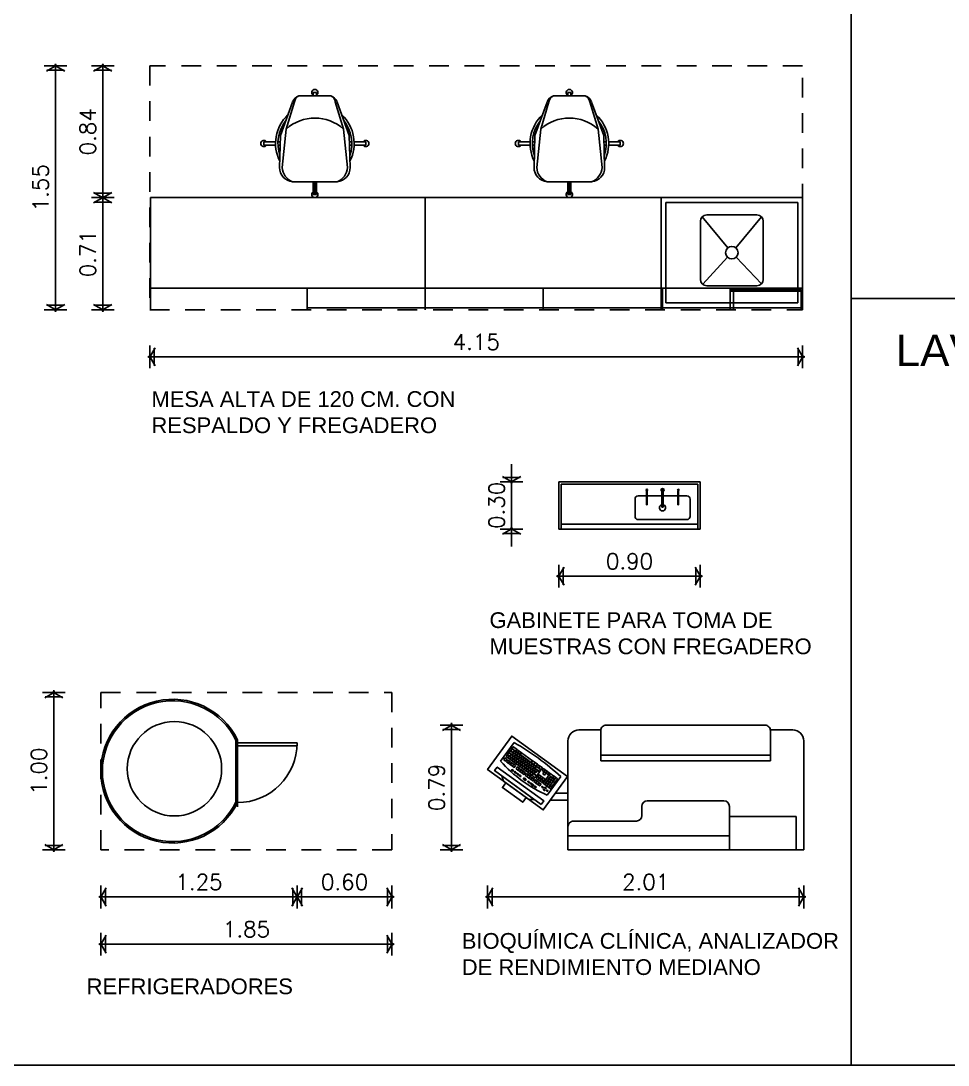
# Model space of a CAD drawing. Header units: millimetres. Extents: x 0 to 53.7, y -32.2 to -5.1.
# Drawn here: x 20.99 to 26.88, y -29.6 to -22.96 of the extents above; entities that cross this region are included whole.
import ezdxf

# ---------------------------------------------------------------- set-up
doc = ezdxf.new("R2010")
doc.units = ezdxf.units.MM
doc.header["$MEASUREMENT"] = 0
doc.linetypes.add('HIDDEN2', pattern=[0.1875, 0.125, -0.0625])
for name, color, linetype in [('Cot', 8, 'Continuous'), ('Mob', 8, 'Continuous'), ('Proy', 9, 'HIDDEN2'), ('Tex', 2, 'Continuous')]:
    doc.layers.add(name, color=color, linetype=linetype)
doc.styles.add('ARIAL', font='arial.ttf')
doc.styles.add('ROMANS', font='romans.shx')
doc.dimstyles.new('PAÑO', dxfattribs={"dimscale": 0.5, "dimtxt": 0.2, "dimasz": 0.1, "dimexe": 0.18, "dimexo": 0.0625, "dimgap": 0.09, "dimtad": 1, "dimzin": 0, "dimdsep": 46, "dimtxsty": 'ROMANS', "dimblk1": 'COTP', "dimblk2": 'COTP', "dimsah": 1, "dimcen": 0.09, "dimse1": 1, "dimse2": 1, "dimclrd": 256, "dimclrt": 2, "dimaunit": 1, "dimadec": 0, "dimazin": 0, "dimtfac": 1, "dimtix": 1, "dimtmove": 2, "dimatfit": 0, "dimldrblk": 'COTP', "dimfxl": 0.18, "dimtolj": 1, "dimtzin": 0, "dimarcsym": 0})

# ---------------------------------------------------------------- blocks, each defined once
blk = doc.blocks.new('AXGTMFRGCB')
at = {"linetype": 'Continuous'}
for p, q in [((0, 0.3), (0.9, 0.3)), ((0, 0), (0, 0.3)), ((0.015, 0.015), (0.015, 0.3)), ((0.015, 0.27), (0.885, 0.27)), ((0.885, 0.015), (0.885, 0.3)), ((0.9, 0), (0.9, 0.3)), ((0.485, 0.11), (0.485, 0.22)), ((0.505, 0.24), (0.815, 0.24)), ((0.835, 0.11), (0.835, 0.22)), ((0.5575, 0.0568), (0.5575, 0.1456)), ((0.5625, 0.1456), (0.5575, 0.1456)), ((0.5625, 0.0568), (0.5625, 0.1456)), ((0.655, 0.1618), (0.665, 0.1618)), ((0.655, 0.0525), (0.655, 0.1618)), ((0.665, 0.0525), (0.665, 0.1618)), ((0.7575, 0.0568), (0.7575, 0.1456)), ((0.7575, 0.1456), (0.7625, 0.1456)), ((0.7625, 0.0568), (0.7625, 0.1456)), ((0.505, 0.09), (0.5575, 0.09)), ((0.5625, 0.09), (0.655, 0.09)), ((0.665, 0.09), (0.7575, 0.09)), ((0.7625, 0.09), (0.815, 0.09)), ((0, 0), (0.9, 0)), ((0.015, 0.015), (0.885, 0.015)), ((0.655, 0.0525), (0.665, 0.0525))]:
    blk.add_line(p, q, dxfattribs=at)
for centre in [(0.56, 0.0525), (0.76, 0.0525)]:
    blk.add_circle(centre, 0.005, dxfattribs=at)
for centre, radius, start, end in [((0.505, 0.22), 0.02, 90, 180), ((0.815, 0.22), 0.02, 0, 90), ((0.66, 0.165), 0.02, 284.47751, 255.52249), ((0.505, 0.11), 0.02, 180, 270), ((0.815, 0.11), 0.02, 270, 0), ((0.66, 0.0525), 0.01, 120, 60)]:
    blk.add_arc(centre, radius, start, end, dxfattribs=at)
blk = doc.blocks.new('COTP')
at = {"color": 0}
for p, q in [((0, -1.45), (0, 1.45)), ((-2.24, 0), (0.28, 0))]:
    blk.add_line(p, q, dxfattribs=at)
at = {"color": 2}
for p, q in [((0.1, -0.17), (-0.67, 1.16)), ((0.1, 0.17), (-0.67, -1.16)), ((-0.56, -1.11), (-0.56, 1.11))]:
    blk.add_line(p, q, dxfattribs=at)
blk = doc.blocks.new('*D212')
at = {"layer": 'Cot', "lineweight": -2, "transparency": 16777216}
blk.add_line((24.4564, -26.4892), (25.2564, -26.4892), dxfattribs=at)
at = {"layer": 'Defpoints', "color": 0, "transparency": 16777216}
for p in [(24.4064, -26.1892), (25.3064, -26.1892), (25.3064, -26.4892)]:
    blk.add_point(p, dxfattribs=at)
at = {"layer": 'Cot', "lineweight": -2, "transparency": 16777216, "xscale": 0.05, "yscale": 0.05, "zscale": 0.05, "rotation": 180}
blk.add_blockref('COTP', (24.4064, -26.4892), dxfattribs=at)
at = {"layer": 'Cot', "lineweight": -2, "transparency": 16777216, "xscale": 0.05, "yscale": 0.05, "zscale": 0.05}
blk.add_blockref('COTP', (25.3064, -26.4892), dxfattribs=at)
at = {"layer": 'Cot', "color": 2, "transparency": 16777216, "insert": (24.8564, -26.3942), "char_height": 0.1, "attachment_point": 5, "style": 'ROMANS'}
blk.add_mtext('\\A1;0.90', dxfattribs=at)
blk = doc.blocks.new('*D213')
at = {"layer": 'Cot', "lineweight": -2, "transparency": 16777216}
for p, q in [((24.1064, -25.8392), (24.1064, -25.7892)), ((24.1064, -25.8892), (24.1064, -26.1892)), ((24.1064, -26.2392), (24.1064, -26.2892))]:
    blk.add_line(p, q, dxfattribs=at)
at = {"layer": 'Defpoints', "color": 0, "transparency": 16777216}
for p in [(24.4064, -25.8892), (24.1064, -26.1892), (24.4064, -26.1892)]:
    blk.add_point(p, dxfattribs=at)
at = {"layer": 'Cot', "lineweight": -2, "transparency": 16777216, "xscale": 0.05, "yscale": 0.05, "zscale": 0.05}
for p, rotation in [((24.1064, -25.8892), 270), ((24.1064, -26.1892), 90)]:
    blk.add_blockref('COTP', p, dxfattribs=dict(at, rotation=rotation))
at = {"layer": 'Cot', "color": 2, "transparency": 16777216, "insert": (24.0114, -26.0392), "char_height": 0.1, "attachment_point": 5, "rotation": 90, "style": 'ROMANS'}
blk.add_mtext('\\A1;0.30', dxfattribs=at)
blk = doc.blocks.new('PTD')
at = {"color": 0, "linetype": 'ByBlock'}
blk.add_line((-0.073, 0), (0.073, 0), dxfattribs=at)
blk.add_lwpolyline([(1, 0), (0.95, 0), (0.95, 1), (1, 1)], close=True, dxfattribs=at)
blk.add_arc((1, 0), 1, 90, 180, dxfattribs=at)
blk = doc.blocks.new('REFRI CIR')
at = {"ltscale": 0.5}
for points in [[(0.8583, 0.2), (0.8583, -0.2)], [(0.8683, 0.2), (0.8683, -0.2)]]:
    blk.add_lwpolyline(points, dxfattribs=at)
blk.add_circle((0.4683, 0.015), 0.3, dxfattribs=at)
for radius in [0.4572, 0.4472]:
    blk.add_arc((0.4572, 0), radius, 25.94259, 334.05741, dxfattribs=at)
at = {"ltscale": 0.5, "xscale": -0.3799999999998818, "yscale": 0.3799999999998818, "zscale": 0.3800000000000012, "rotation": 270}
blk.add_blockref('PTD', (0.8683, -0.2), dxfattribs=at)
blk = doc.blocks.new('*D221')
at = {"layer": 'Cot', "lineweight": -2, "transparency": 16777216}
blk.add_line((21.1958, -28.1787), (21.1958, -27.2787), dxfattribs=at)
at = {"layer": 'Defpoints', "color": 0, "transparency": 16777216}
for p in [(21.1958, -27.2287), (21.4958, -27.2287), (21.4958, -28.2287)]:
    blk.add_point(p, dxfattribs=at)
at = {"layer": 'Cot', "lineweight": -2, "transparency": 16777216, "xscale": 0.05, "yscale": 0.05, "zscale": 0.05}
for p, rotation in [((21.1958, -27.2287), 90), ((21.1958, -28.2287), 270)]:
    blk.add_blockref('COTP', p, dxfattribs=dict(at, rotation=rotation))
at = {"layer": 'Cot', "color": 2, "transparency": 16777216, "insert": (21.1008, -27.7287), "char_height": 0.1, "attachment_point": 5, "rotation": 90, "style": 'ROMANS'}
blk.add_mtext('\\A1;1.00', dxfattribs=at)
blk = doc.blocks.new('*D222')
at = {"layer": 'Cot', "lineweight": -2, "transparency": 16777216}
blk.add_line((21.5458, -28.5287), (22.693, -28.5287), dxfattribs=at)
at = {"layer": 'Defpoints', "color": 0, "transparency": 16777216}
for p in [(22.743, -27.5582), (21.4958, -28.2287), (22.743, -28.5287)]:
    blk.add_point(p, dxfattribs=at)
at = {"layer": 'Cot', "lineweight": -2, "transparency": 16777216, "xscale": 0.05, "yscale": 0.05, "zscale": 0.05, "rotation": 180}
blk.add_blockref('COTP', (21.4958, -28.5287), dxfattribs=at)
at = {"layer": 'Cot', "lineweight": -2, "transparency": 16777216, "xscale": 0.05, "yscale": 0.05, "zscale": 0.05}
blk.add_blockref('COTP', (22.743, -28.5287), dxfattribs=at)
at = {"layer": 'Cot', "color": 2, "transparency": 16777216, "insert": (22.1194, -28.4337), "char_height": 0.1, "attachment_point": 5, "style": 'ROMANS'}
blk.add_mtext('\\A1;1.25', dxfattribs=at)
blk = doc.blocks.new('*D223')
at = {"layer": 'Cot', "lineweight": -2, "transparency": 16777216}
blk.add_line((22.793, -28.5287), (23.2958, -28.5287), dxfattribs=at)
at = {"layer": 'Defpoints', "color": 0, "transparency": 16777216}
for p in [(22.743, -27.5582), (23.3458, -28.2287), (23.3458, -28.5287)]:
    blk.add_point(p, dxfattribs=at)
at = {"layer": 'Cot', "lineweight": -2, "transparency": 16777216, "xscale": 0.05, "yscale": 0.05, "zscale": 0.05, "rotation": 180}
blk.add_blockref('COTP', (22.743, -28.5287), dxfattribs=at)
at = {"layer": 'Cot', "lineweight": -2, "transparency": 16777216, "xscale": 0.05, "yscale": 0.05, "zscale": 0.05}
blk.add_blockref('COTP', (23.3458, -28.5287), dxfattribs=at)
at = {"layer": 'Cot', "color": 2, "transparency": 16777216, "insert": (23.0444, -28.4337), "char_height": 0.1, "attachment_point": 5, "style": 'ROMANS'}
blk.add_mtext('\\A1;0.60', dxfattribs=at)
blk = doc.blocks.new('*D224')
at = {"layer": 'Cot', "lineweight": -2, "transparency": 16777216}
blk.add_line((23.2958, -28.8287), (21.5458, -28.8287), dxfattribs=at)
at = {"layer": 'Defpoints', "color": 0, "transparency": 16777216}
for p in [(21.4958, -28.2287), (23.3458, -28.2287), (21.4958, -28.8287)]:
    blk.add_point(p, dxfattribs=at)
at = {"layer": 'Cot', "lineweight": -2, "transparency": 16777216, "xscale": 0.05, "yscale": 0.05, "zscale": 0.05, "rotation": 180}
blk.add_blockref('COTP', (21.4958, -28.8287), dxfattribs=at)
at = {"layer": 'Cot', "lineweight": -2, "transparency": 16777216, "xscale": 0.05, "yscale": 0.05, "zscale": 0.05}
blk.add_blockref('COTP', (23.3458, -28.8287), dxfattribs=at)
at = {"layer": 'Cot', "color": 2, "transparency": 16777216, "insert": (22.4208, -28.7337), "char_height": 0.1, "attachment_point": 5, "style": 'ROMANS'}
blk.add_mtext('\\A1;1.85', dxfattribs=at)
blk = doc.blocks.new('1762')
for p, q in [((1576.2599, 631.3371, 0), (1576.9724, 631.3371, 0)), ((1576.9724, 631.3371, 0), (1576.9724, 629.5917)), ((1576.2724, 630.3417, 0), (1576.2724, 629.5917)), ((1576.2724, 629.5917), (1576.9724, 629.5917)), ((1576.2724, 629.5917), (1576.2724, 628.0917)), ((1576.2724, 629.5917), (1576.9724, 629.5917)), ((1576.9724, 629.5917), (1576.9724, 628.0917)), ((1576.2599, 628.0817), (1576.3974, 628.0817)), ((1576.2724, 628.0917), (1576.2724, 627.1917)), ((1576.2724, 628.0917), (1576.9724, 628.0917)), ((1576.2724, 628.0917), (1576.9724, 628.0917)), ((1576.3024, 628.0617), (1576.3024, 627.2217)), ((1576.3024, 628.0617), (1576.9424, 628.0617)), ((1576.9424, 628.0617), (1576.9424, 627.2217)), ((1576.9724, 628.0917), (1576.9724, 627.1917)), ((1576.4524, 627.8417), (1576.8224, 627.8417)), ((1576.4124, 627.8017), (1576.4124, 627.4817)), ((1576.593, 627.6688), (1576.4214, 627.827)), ((1576.6532, 627.6672), (1576.8505, 627.8301)), ((1576.8624, 627.8017), (1576.8624, 627.4817)), ((1576.2599, 627.6517), (1576.3974, 627.6517)), ((1576.3774, 627.6517), (1576.3774, 627.2017)), ((1576.388, 627.6517), (1576.388, 627.2017)), ((1576.2599, 627.6317), (1576.3974, 627.6317)), ((1576.5933, 627.6142), (1576.4235, 627.454)), ((1576.6533, 627.6163), (1576.8511, 627.4538)), ((1576.4524, 627.4417), (1576.8224, 627.4417)), ((1576.2599, 627.2017), (1576.388, 627.2017)), ((1576.2724, 627.1917), (1576.9724, 627.1917)), ((1576.3024, 627.2217), (1576.9424, 627.2217))]:
    blk.add_line(p, q)
for points in [[(1576.2599, 630.3417), (1576.3974, 630.3417), (1576.3974, 631.3371), (1576.2599, 631.3371)], [(1576.2599, 630.3417), (1576.3974, 630.3417), (1576.3974, 629.5917), (1576.2599, 629.5917)], [(1576.2599, 629.5917), (1576.3974, 629.5917), (1576.3974, 628.8417), (1576.2599, 628.8417)], [(1576.2599, 628.0917), (1576.3974, 628.0917), (1576.3974, 628.8417), (1576.2599, 628.8417)], [(1576.2599, 628.0917), (1576.3974, 628.0917), (1576.3974, 627.1917), (1576.2599, 627.1917)]]:
    blk.add_lwpolyline(points)
blk.add_circle((1576.6224, 627.6417), 0.04)
for centre, start, end in [((1576.4524, 627.8017), 90, 180), ((1576.8224, 627.8017), 0, 90), ((1576.4524, 627.4817), 180, 270), ((1576.8224, 627.4817), 270, 0)]:
    blk.add_arc(centre, 0.04, start, end)
blk = doc.blocks.new('66')
at = {"linetype": 'Continuous'}
for p, q in [((0, 0.142), (-0.1012, 0.142)), ((-0.01, 0.162), (-0.01, 0.142)), ((-0.01, 0.162), (0.01, 0.162)), ((0, 0.142), (0.1012, 0.142)), ((0.01, 0.162), (0.01, 0.142)), ((-0.2187, -0.1114), (-0.1412, 0.102)), ((-0.1823, -0.0708), (-0.1296, 0.1032)), ((0.1823, -0.0708), (0.1296, 0.1032)), ((0.2187, -0.1114), (0.1412, 0.102)), ((-0.2187, -0.1114), (-0.224, -0.314)), ((-0.1823, -0.0708), (-0.2078, -0.3144)), ((0.1823, -0.0708), (0.2078, -0.3144)), ((0.2187, -0.1114), (0.224, -0.314)), ((-0.324, -0.152), (-0.2498, -0.152)), ((-0.324, -0.152), (-0.324, -0.172)), ((-0.324, -0.172), (-0.2498, -0.172)), ((-0.2348, -0.152), (-0.2198, -0.152)), ((-0.2348, -0.172), (-0.2203, -0.172)), ((0.2198, -0.152), (0.2348, -0.152)), ((0.2203, -0.172), (0.2348, -0.172)), ((0.2498, -0.152), (0.324, -0.152)), ((0.2498, -0.172), (0.324, -0.172)), ((0.324, -0.152), (0.324, -0.172)), ((-0.1418, -0.405), (0.1418, -0.405)), ((-0.01, -0.405), (-0.01, -0.486)), ((0, -0.405), (0, -0.486)), ((0.01, -0.405), (0.01, -0.486)), ((-0.01, -0.486), (0.01, -0.486))]:
    blk.add_line(p, q, dxfattribs=at)
for centre, radius, start, end in [((-0.0776, 0.0784), 0.0679, 110.37518, 159.62482), ((-0.0784, 0.0955), 0.0518, 116.1486, 171.44361), ((0, 0.162), 0.02, 300, 240), ((0.0776, 0.0784), 0.0679, 20.37518, 69.62482), ((0.0784, 0.0955), 0.0518, 8.55639, 63.8514), ((0, -0.162), 0.25, 133.0997, 206.88393), ((0, -0.27), 0.27, 47.53996, 132.46004), ((0, -0.162), 0.25, 333.11607, 46.9003), ((0, -0.162), 0.235, 141.54518, 199.11902), ((0, -0.162), 0.235, 340.88098, 38.45482), ((-0.324, -0.162), 0.02, 30, 330), ((0.324, -0.162), 0.02, 210, 150), ((-0.1348, -0.316), 0.0893, 178.71079, 265.50667), ((-0.1021, -0.3067), 0.106, 184.17446, 248.03056), ((0.1348, -0.316), 0.0893, 274.49333, 1.28921), ((0.1021, -0.3067), 0.106, 291.96944, 355.82554), ((0, -0.486), 0.02, 120, 60)]:
    blk.add_arc(centre, radius, start, end, dxfattribs=at)
blk = doc.blocks.new('*D225')
at = {"layer": 'Cot', "lineweight": -2, "transparency": 16777216}
blk.add_line((25.907, -25.0946), (21.857, -25.0946), dxfattribs=at)
at = {"layer": 'Defpoints', "color": 0, "transparency": 16777216}
for p in [(21.807, -24.7946), (25.957, -24.7946), (21.807, -25.0946)]:
    blk.add_point(p, dxfattribs=at)
at = {"layer": 'Cot', "lineweight": -2, "transparency": 16777216, "xscale": 0.05, "yscale": 0.05, "zscale": 0.05}
for p, rotation in [((21.807, -25.0946), 179.9999999999764), ((25.957, -25.0946), 359.9999999999764)]:
    blk.add_blockref('COTP', p, dxfattribs=dict(at, rotation=rotation))
at = {"layer": 'Cot', "color": 2, "transparency": 16777216, "insert": (23.882, -24.9996), "char_height": 0.1, "attachment_point": 5, "style": 'ROMANS'}
blk.add_mtext('\\A1;4.15', dxfattribs=at)
blk = doc.blocks.new('*D226')
at = {"layer": 'Cot', "lineweight": -2, "transparency": 16777216}
blk.add_line((21.507, -24.7446), (21.507, -24.1321), dxfattribs=at)
at = {"layer": 'Defpoints', "color": 0, "transparency": 16777216}
for p in [(21.507, -24.0821), (21.807, -24.0821), (21.807, -24.7946)]:
    blk.add_point(p, dxfattribs=at)
at = {"layer": 'Cot', "lineweight": -2, "transparency": 16777216, "xscale": 0.05, "yscale": 0.05, "zscale": 0.05}
for p, rotation in [((21.507, -24.0821), 90), ((21.507, -24.7946), 270)]:
    blk.add_blockref('COTP', p, dxfattribs=dict(at, rotation=rotation))
at = {"layer": 'Cot', "color": 2, "transparency": 16777216, "insert": (21.412, -24.4384), "char_height": 0.1, "attachment_point": 5, "rotation": 90, "style": 'ROMANS'}
blk.add_mtext('\\A1;0.71', dxfattribs=at)
blk = doc.blocks.new('*D227')
at = {"layer": 'Cot', "lineweight": -2, "transparency": 16777216}
blk.add_line((21.507, -24.0321), (21.507, -23.2946), dxfattribs=at)
at = {"layer": 'Defpoints', "color": 0, "transparency": 16777216}
for p in [(21.507, -23.2446), (21.807, -23.2446), (21.807, -24.0821)]:
    blk.add_point(p, dxfattribs=at)
at = {"layer": 'Cot', "lineweight": -2, "transparency": 16777216, "xscale": 0.05, "yscale": 0.05, "zscale": 0.05}
for p, rotation in [((21.507, -23.2446), 90), ((21.507, -24.0821), 270)]:
    blk.add_blockref('COTP', p, dxfattribs=dict(at, rotation=rotation))
at = {"layer": 'Cot', "color": 2, "transparency": 16777216, "insert": (21.412, -23.6634), "char_height": 0.1, "attachment_point": 5, "rotation": 90, "style": 'ROMANS'}
blk.add_mtext('\\A1;0.84', dxfattribs=at)
blk = doc.blocks.new('*D228')
at = {"layer": 'Cot', "lineweight": -2, "transparency": 16777216}
blk.add_line((21.207, -23.2946), (21.207, -24.7446), dxfattribs=at)
at = {"layer": 'Defpoints', "color": 0, "transparency": 16777216}
for p in [(21.807, -23.2446), (21.207, -24.7946), (21.807, -24.7946)]:
    blk.add_point(p, dxfattribs=at)
at = {"layer": 'Cot', "lineweight": -2, "transparency": 16777216, "xscale": 0.05, "yscale": 0.05, "zscale": 0.05}
for p, rotation in [((21.207, -23.2446), 90), ((21.207, -24.7946), 270)]:
    blk.add_blockref('COTP', p, dxfattribs=dict(at, rotation=rotation))
at = {"layer": 'Cot', "color": 2, "transparency": 16777216, "insert": (21.112, -24.0196), "char_height": 0.1, "attachment_point": 5, "rotation": 90, "style": 'ROMANS'}
blk.add_mtext('\\A1;1.55', dxfattribs=at)
blk = doc.blocks.new('XR-PLANTA QUINTO NIVEL$0$COMPUTADORA PLASMA')
for points in [[(-0.0663, 0.2099), (-0.0983, 0.2099), (-0.0983, -0.2101), (-0.0663, -0.2101)], [(-0.0428, 0.114), (-0.0663, 0.146), (-0.0663, -0.146), (-0.0428, -0.114)]]:
    blk.add_lwpolyline(points, close=True)
blk.add_lwpolyline([(-0.0428, 0.0914), (0, 0.0914), (0, -0.0914), (-0.0428, -0.0914)])
blk = doc.blocks.new('XR-PLANTA QUINTO NIVEL$0$TECLADO')
for p, q in [((0.1794, 0.21), (0.0114, 0.21)), ((0.0114, -0.21), (0.1794, -0.21))]:
    blk.add_line(p, q)
at = {"color": 0}
for p, q in [((0.075, 0.0647), (0.075, 0.0475)), ((0.1095, 0.0647), (0.075, 0.0647)), ((0.075, 0.0475), (0.0933, 0.0475)), ((0.0933, 0.0475), (0.0933, 0.039)), ((0.0933, 0.039), (0.1095, 0.039)), ((0.1095, 0.039), (0.1095, 0.0647)), ((0.1867, 0.0745), (0.177, 0.0745)), ((0.1867, 0.0726), (0.177, 0.0726))]:
    blk.add_line(p, q, dxfattribs=at)
for points in [[(0.0546, 0.1667), (0.0546, 0.134), (0.0385, 0.134), (0.0385, 0.1667)], [(0.0723, 0.1861), (0.0723, 0.2011), (0.0392, 0.2011), (0.0392, 0.1861)], [(0.1086, 0.1861), (0.1086, 0.2008), (0.0747, 0.2008), (0.0747, 0.1861)], [(0.0556, 0.0434), (0.0556, 0.0648), (0.0393, 0.0648), (0.0393, 0.0434)], [(0.0556, 0.0207), (0.0556, 0.0421), (0.0393, 0.0421), (0.0393, 0.0207)], [(0.0556, -0.0006), (0.0556, 0.0197), (0.0393, 0.0197), (0.0393, -0.0006)], [(0.0732, 0.024), (0.0732, 0.0647), (0.0571, 0.0647), (0.0571, 0.024)], [(0.1276, 0.0333), (0.1276, 0.0647), (0.1116, 0.0647), (0.1116, 0.0333)], [(0.0556, -0.0232), (0.0556, -0.0016), (0.0392, -0.0016), (0.0392, -0.0232)], [(0.0556, -0.1241), (0.0556, -0.0241), (0.0393, -0.0241), (0.0393, -0.1241)], [(0.0556, -0.1264), (0.0556, -0.1444), (0.0393, -0.1444), (0.0393, -0.1264)], [(0.0556, -0.147), (0.0556, -0.1649), (0.0393, -0.1649), (0.0393, -0.147)], [(0.0554, -0.1668), (0.0554, -0.1985), (0.0393, -0.1985), (0.0393, -0.1668)], [(0.0731, -0.1745), (0.0731, -0.1985), (0.0574, -0.1985), (0.0574, -0.1745)], [(0.0912, -0.1681), (0.0912, -0.1985), (0.0752, -0.1985), (0.0752, -0.1681)], [(0.1093, -0.1769), (0.1093, -0.1985), (0.0932, -0.1985), (0.0932, -0.1769)]]:
    blk.add_lwpolyline(points, close=True, dxfattribs=at)
for points in [[(0.0547, 0.1692), (0.0547, 0.1852), (0.0388, 0.1852), (0.0388, 0.1692), (0.0547, 0.1692)], [(0.0721, 0.1692), (0.0721, 0.1852), (0.0562, 0.1852), (0.0562, 0.1692), (0.0721, 0.1692)], [(0.0721, 0.1507), (0.0721, 0.1666), (0.0562, 0.1666), (0.0562, 0.1507), (0.0721, 0.1507)], [(0.091, 0.1692), (0.091, 0.1852), (0.075, 0.1852), (0.075, 0.1692), (0.091, 0.1692)], [(0.091, 0.1507), (0.091, 0.1666), (0.075, 0.1666), (0.075, 0.1507), (0.091, 0.1507)], [(0.1091, 0.1692), (0.1091, 0.1852), (0.0931, 0.1852), (0.0931, 0.1692), (0.1091, 0.1692)], [(0.1091, 0.1507), (0.1091, 0.1666), (0.0931, 0.1666), (0.0931, 0.1507), (0.1091, 0.1507)], [(0.1272, 0.1862), (0.1272, 0.2022), (0.1112, 0.2022), (0.1112, 0.1862), (0.1272, 0.1862)], [(0.1272, 0.1692), (0.1272, 0.1852), (0.1112, 0.1852), (0.1112, 0.1692), (0.1272, 0.1692)], [(0.1272, 0.1507), (0.1272, 0.1666), (0.1112, 0.1666), (0.1112, 0.1507), (0.1272, 0.1507)], [(0.0552, 0.1096), (0.0552, 0.1256), (0.0392, 0.1256), (0.0392, 0.1096), (0.0552, 0.1096)], [(0.0552, 0.0912), (0.0552, 0.1072), (0.0392, 0.1072), (0.0392, 0.0912), (0.0552, 0.0912)], [(0.0552, 0.0734), (0.0552, 0.0893), (0.0392, 0.0893), (0.0392, 0.0734), (0.0552, 0.0734)], [(0.0721, 0.1336), (0.0721, 0.1496), (0.0562, 0.1496), (0.0562, 0.1336), (0.0721, 0.1336)], [(0.0726, 0.0912), (0.0726, 0.1072), (0.0566, 0.1072), (0.0566, 0.0912), (0.0726, 0.0912)], [(0.091, 0.1336), (0.091, 0.1496), (0.075, 0.1496), (0.075, 0.1336), (0.091, 0.1336)], [(0.1091, 0.1336), (0.1091, 0.1496), (0.0931, 0.1496), (0.0931, 0.1336), (0.1091, 0.1336)], [(0.1102, 0.1096), (0.1102, 0.1256), (0.0942, 0.1256), (0.0942, 0.1096), (0.1102, 0.1096)], [(0.1102, 0.0912), (0.1102, 0.1072), (0.0942, 0.1072), (0.0942, 0.0912), (0.1102, 0.0912)], [(0.1102, 0.0734), (0.1102, 0.0893), (0.0942, 0.0893), (0.0942, 0.0734), (0.1102, 0.0734)], [(0.1272, 0.1336), (0.1272, 0.1496), (0.1112, 0.1496), (0.1112, 0.1336), (0.1272, 0.1336)], [(0.1276, 0.1096), (0.1276, 0.1256), (0.1116, 0.1256), (0.1116, 0.1096), (0.1276, 0.1096)], [(0.1276, 0.0912), (0.1276, 0.1072), (0.1116, 0.1072), (0.1116, 0.0912), (0.1276, 0.0912)], [(0.1276, 0.0734), (0.1276, 0.0893), (0.1116, 0.0893), (0.1116, 0.0734), (0.1276, 0.0734)], [(0.1569, 0.1096), (0.1569, 0.1256), (0.1409, 0.1256), (0.1409, 0.1096), (0.1569, 0.1096)], [(0.1569, 0.0912), (0.1569, 0.1072), (0.1409, 0.1072), (0.1409, 0.0912), (0.1569, 0.0912)], [(0.1569, 0.0734), (0.1569, 0.0893), (0.1409, 0.0893), (0.1409, 0.0734), (0.1569, 0.0734)], [(0.0733, 0.0066), (0.0733, 0.0225), (0.0573, 0.0225), (0.0573, 0.0066), (0.0733, 0.0066)], [(0.0733, -0.0111), (0.0733, 0.0048), (0.0573, 0.0048), (0.0573, -0.0111), (0.0733, -0.0111)], [(0.0914, 0.0303), (0.0914, 0.0462), (0.0754, 0.0462), (0.0754, 0.0303), (0.0914, 0.0303)], [(0.0914, 0.0131), (0.0914, 0.0291), (0.0754, 0.0291), (0.0754, 0.0131), (0.0914, 0.0131)], [(0.0914, -0.0046), (0.0914, 0.0114), (0.0754, 0.0114), (0.0754, -0.0046), (0.0914, -0.0046)], [(0.1095, 0.0219), (0.1095, 0.0379), (0.0935, 0.0379), (0.0935, 0.0219), (0.1095, 0.0219)], [(0.1095, 0.0048), (0.1095, 0.0207), (0.0935, 0.0207), (0.0935, 0.0048), (0.1095, 0.0048)], [(0.1095, -0.013), (0.1095, 0.003), (0.0935, 0.003), (0.0935, -0.013), (0.1095, -0.013)], [(0.1276, 0.0159), (0.1276, 0.0319), (0.1116, 0.0319), (0.1116, 0.0159), (0.1276, 0.0159)], [(0.1276, -0.0018), (0.1276, 0.0142), (0.1116, 0.0142), (0.1116, -0.0018), (0.1276, -0.0018)], [(0.1569, 0.048), (0.1569, 0.064), (0.1409, 0.064), (0.1409, 0.048), (0.1569, 0.048)], [(0.1569, 0.0303), (0.1569, 0.0462), (0.1409, 0.0462), (0.1409, 0.0303), (0.1569, 0.0303)], [(0.1569, 0.0124), (0.1569, 0.0284), (0.1409, 0.0284), (0.1409, 0.0124), (0.1569, 0.0124)], [(0.1569, -0.0046), (0.1569, 0.0114), (0.1409, 0.0114), (0.1409, -0.0046), (0.1569, -0.0046)], [(0.0733, -0.0296), (0.0733, -0.0136), (0.0573, -0.0136), (0.0573, -0.0296), (0.0733, -0.0296)], [(0.0733, -0.0474), (0.0733, -0.0314), (0.0573, -0.0314), (0.0573, -0.0474), (0.0733, -0.0474)], [(0.0733, -0.0658), (0.0733, -0.0499), (0.0573, -0.0499), (0.0573, -0.0658), (0.0733, -0.0658)], [(0.0733, -0.0841), (0.0733, -0.0681), (0.0573, -0.0681), (0.0573, -0.0841), (0.0733, -0.0841)], [(0.0914, -0.0223), (0.0914, -0.0063), (0.0754, -0.0063), (0.0754, -0.0223), (0.0914, -0.0223)], [(0.0914, -0.0407), (0.0914, -0.0248), (0.0754, -0.0248), (0.0754, -0.0407), (0.0914, -0.0407)], [(0.0914, -0.0586), (0.0914, -0.0426), (0.0754, -0.0426), (0.0754, -0.0586), (0.0914, -0.0586)], [(0.0914, -0.077), (0.0914, -0.061), (0.0754, -0.061), (0.0754, -0.077), (0.0914, -0.077)], [(0.1095, -0.0307), (0.1095, -0.0147), (0.0935, -0.0147), (0.0935, -0.0307), (0.1095, -0.0307)], [(0.1095, -0.0491), (0.1095, -0.0331), (0.0935, -0.0331), (0.0935, -0.0491), (0.1095, -0.0491)], [(0.1095, -0.0669), (0.1095, -0.051), (0.0935, -0.051), (0.0935, -0.0669), (0.1095, -0.0669)], [(0.1095, -0.0854), (0.1095, -0.0694), (0.0935, -0.0694), (0.0935, -0.0854), (0.1095, -0.0854)], [(0.1276, -0.019), (0.1276, -0.003), (0.1116, -0.003), (0.1116, -0.019), (0.1276, -0.019)], [(0.1276, -0.0367), (0.1276, -0.0207), (0.1116, -0.0207), (0.1116, -0.0367), (0.1276, -0.0367)], [(0.1276, -0.0544), (0.1276, -0.0384), (0.1116, -0.0384), (0.1116, -0.0544), (0.1276, -0.0544)], [(0.1276, -0.0728), (0.1276, -0.0568), (0.1116, -0.0568), (0.1116, -0.0728), (0.1276, -0.0728)], [(0.1276, -0.0907), (0.1276, -0.0747), (0.1116, -0.0747), (0.1116, -0.0907), (0.1276, -0.0907)], [(0.1569, -0.0321), (0.1569, -0.0161), (0.1409, -0.0161), (0.1409, -0.0321), (0.1569, -0.0321)], [(0.1569, -0.0505), (0.1569, -0.0345), (0.1409, -0.0345), (0.1409, -0.0505), (0.1569, -0.0505)], [(0.1569, -0.0683), (0.1569, -0.0524), (0.1409, -0.0524), (0.1409, -0.0683), (0.1569, -0.0683)], [(0.1569, -0.0867), (0.1569, -0.0708), (0.1409, -0.0708), (0.1409, -0.0867), (0.1569, -0.0867)], [(0.0733, -0.1011), (0.0733, -0.0851), (0.0573, -0.0851), (0.0573, -0.1011), (0.0733, -0.1011)], [(0.0733, -0.1197), (0.0733, -0.1037), (0.0573, -0.1037), (0.0573, -0.1197), (0.0733, -0.1197)], [(0.0733, -0.1374), (0.0733, -0.1214), (0.0573, -0.1214), (0.0573, -0.1374), (0.0733, -0.1374)], [(0.0733, -0.1552), (0.0733, -0.1393), (0.0573, -0.1393), (0.0573, -0.1552), (0.0733, -0.1552)], [(0.0914, -0.0953), (0.0914, -0.0793), (0.0754, -0.0793), (0.0754, -0.0953), (0.0914, -0.0953)], [(0.0914, -0.1123), (0.0914, -0.0963), (0.0754, -0.0963), (0.0754, -0.1123), (0.0914, -0.1123)], [(0.0914, -0.1308), (0.0914, -0.1149), (0.0754, -0.1149), (0.0754, -0.1308), (0.0914, -0.1308)], [(0.0914, -0.1485), (0.0914, -0.1326), (0.0754, -0.1326), (0.0754, -0.1485), (0.0914, -0.1485)], [(0.0914, -0.1664), (0.0914, -0.1504), (0.0754, -0.1504), (0.0754, -0.1664), (0.0914, -0.1664)], [(0.1095, -0.1036), (0.1095, -0.0877), (0.0935, -0.0877), (0.0935, -0.1036), (0.1095, -0.1036)], [(0.1095, -0.1206), (0.1095, -0.1047), (0.0935, -0.1047), (0.0935, -0.1206), (0.1095, -0.1206)], [(0.1095, -0.1392), (0.1095, -0.1232), (0.0935, -0.1232), (0.0935, -0.1392), (0.1095, -0.1392)], [(0.1095, -0.1569), (0.1095, -0.1409), (0.0935, -0.1409), (0.0935, -0.1569), (0.1095, -0.1569)], [(0.1276, -0.1091), (0.1276, -0.0931), (0.1116, -0.0931), (0.1116, -0.1091), (0.1276, -0.1091)], [(0.1276, -0.1273), (0.1276, -0.1114), (0.1116, -0.1114), (0.1116, -0.1273), (0.1276, -0.1273)], [(0.1276, -0.1444), (0.1276, -0.1284), (0.1116, -0.1284), (0.1116, -0.1444), (0.1276, -0.1444)], [(0.1276, -0.1629), (0.1276, -0.1469), (0.1116, -0.1469), (0.1116, -0.1629), (0.1276, -0.1629)], [(0.1569, -0.1197), (0.1569, -0.1037), (0.1409, -0.1037), (0.1409, -0.1197), (0.1569, -0.1197)], [(0.1569, -0.1367), (0.1569, -0.1207), (0.1409, -0.1207), (0.1409, -0.1367), (0.1569, -0.1367)], [(0.1569, -0.1552), (0.1569, -0.1393), (0.1409, -0.1393), (0.1409, -0.1552), (0.1569, -0.1552)], [(0.0733, -0.173), (0.0733, -0.1571), (0.0573, -0.1571), (0.0573, -0.173), (0.0733, -0.173)], [(0.1095, -0.1748), (0.1095, -0.1588), (0.0935, -0.1588), (0.0935, -0.1748), (0.1095, -0.1748)], [(0.1276, -0.1806), (0.1276, -0.1647), (0.1116, -0.1647), (0.1116, -0.1806), (0.1276, -0.1806)], [(0.1276, -0.1985), (0.1276, -0.1825), (0.1116, -0.1825), (0.1116, -0.1985), (0.1276, -0.1985)], [(0.1569, -0.173), (0.1569, -0.157), (0.1409, -0.157), (0.1409, -0.173), (0.1569, -0.173)], [(0.1569, -0.1985), (0.1569, -0.1825), (0.1409, -0.1825), (0.1409, -0.1985), (0.1569, -0.1985)]]:
    blk.add_lwpolyline(points, dxfattribs=at)
for centre, radius, start, end in [((1.9378, 0), 1.9378, 173.77863, 186.22137), ((-0.7911, 0), 0.993, 347.79051, 12.20949)]:
    blk.add_arc(centre, radius, start, end)
at = {"color": 0, "extrusion": (0, 0, -1)}
for centre, major_axis in [((0.1441, 0.1688), (0, 0.00665)), ((0.1529, 0.1907), (0, 0.00665)), ((0.1529, 0.1474), (0, 0.00665)), ((0.1612, 0.1688), (0, 0.00665)), ((0.1815, 0.103), (0, 0.00782)), ((0.182, 0.0091), (0, 0.0117)), ((0.1815, 0.0444), (0, 0.00782)), ((0.1815, -0.0323), (0, 0.00782)), ((0.1815, -0.0539), (0, 0.00782)), ((0.1815, -0.0763), (0, 0.00782)), ((0.1815, -0.1007), (0, 0.00782))]:
    blk.add_ellipse(centre, major_axis=major_axis, ratio=0.470035, dxfattribs=at)
for centre, start_param, end_param in [((0.1818, 0.0737), 4.762857, 7.803514), ((0.1818, 0.073), 7.880054, 10.969502)]:
    blk.add_ellipse(centre, major_axis=(0, 0.0153), ratio=0.319888, start_param=start_param, end_param=end_param, dxfattribs=at)
blk = doc.blocks.new('architect 1000')
for p, q in [((-1.499, 0), (0, 0)), ((-1.499, 0), (-1.499, -0.6922)), ((-1.0263, 0), (-1.0263, -0.2761)), ((0, 0), (0, -0.6922)), ((0, -0.1475), (0, 0)), ((0, -0.0892), (-1.0263, -0.0892)), ((-0.4347, -0.1824), (-0.0349, -0.1824)), ((-0.4696, -0.2761), (-0.4696, -0.2173)), ((-0.9914, -0.311), (-0.5045, -0.311)), ((0.1115, -0.3158), (0, -0.3158)), ((0.0799, -0.3594), (0, -0.3594)), ((-0.2078, -0.566), (-1.2872, -0.566)), ((-1.2872, -0.566), (-1.2872, -0.6009)), ((-0.2078, -0.6009), (-0.2078, -0.566)), ((-1.287, -0.762), (-1.4292, -0.762)), ((-0.0698, -0.762), (-0.208, -0.762))]:
    blk.add_line(p, q)
for points in [[(-1.4508, -0.2123), (-1.4508, 0), (-1.0263, 0), (-1.0263, -0.2123)], [(0.0029, -0.4655), (0.1569, -0.2533), (0.5111, -0.5104), (0.3572, -0.7226)]]:
    blk.add_lwpolyline(points, close=True)
blk.add_lwpolyline([(-1.2872, -0.7577), (-1.2872, -0.6009), (-0.2078, -0.6009), (-0.2078, -0.7577, -0.414214), (-0.2427, -0.7926), (-1.2523, -0.7926, -0.414214)], format="xyb", close=True)
for centre, radius, start, end in [((-0.4347, -0.2173), 0.0349, 90, 180), ((-0.0349, -0.1475), 0.0349, 270, 0), ((-0.9914, -0.2761), 0.0349, 180, 270), ((-0.5045, -0.2761), 0.0349, 270, 360), ((-1.4292, -0.6922), 0.0698, 180, 270), ((-0.0698, -0.6922), 0.0698, 270, 0)]:
    blk.add_arc(centre, radius, start, end)
at = {"extrusion": (0, 0, -1), "yscale": 0.8726065946252959}
for name, p, xscale, zscale, rotation in [('XR-PLANTA QUINTO NIVEL$0$COMPUTADORA PLASMA', (-0.352, -0.3486), -0.8726065946253084, -0.8726065946253084, 305.9634161421204), ('XR-PLANTA QUINTO NIVEL$0$TECLADO', (-0.1882, -0.5816), -0.8726065946253027, -0.8726065946253027, 305.9634161420262)]:
    blk.add_blockref(name, p, dxfattribs=dict(at, xscale=xscale, zscale=zscale, rotation=rotation))
blk = doc.blocks.new('*D237')
at = {"layer": 'Cot', "lineweight": -2, "transparency": 16777216}
blk.add_line((24.0041, -28.5287), (25.9142, -28.5287), dxfattribs=at)
at = {"layer": 'Defpoints', "color": 0, "transparency": 16777216}
for p in [(23.9541, -27.7183), (25.9642, -27.7183), (25.9642, -28.5287)]:
    blk.add_point(p, dxfattribs=at)
at = {"layer": 'Cot', "lineweight": -2, "transparency": 16777216, "xscale": 0.05, "yscale": 0.05, "zscale": 0.05, "rotation": 180}
blk.add_blockref('COTP', (23.9541, -28.5287), dxfattribs=at)
at = {"layer": 'Cot', "lineweight": -2, "transparency": 16777216, "xscale": 0.05, "yscale": 0.05, "zscale": 0.05}
blk.add_blockref('COTP', (25.9642, -28.5287), dxfattribs=at)
at = {"layer": 'Cot', "color": 2, "transparency": 16777216, "insert": (24.9592, -28.4337), "char_height": 0.1, "attachment_point": 5, "style": 'ROMANS'}
blk.add_mtext('\\A1;2.01', dxfattribs=at)
blk = doc.blocks.new('*D238')
at = {"layer": 'Cot', "lineweight": -2, "transparency": 16777216}
blk.add_line((23.7248, -27.4861), (23.7248, -28.1787), dxfattribs=at)
at = {"layer": 'Defpoints', "color": 0, "transparency": 16777216}
for p in [(25.2127, -27.4361), (23.7248, -28.2287), (25.2147, -28.2287)]:
    blk.add_point(p, dxfattribs=at)
at = {"layer": 'Cot', "lineweight": -2, "transparency": 16777216, "xscale": 0.05, "yscale": 0.05, "zscale": 0.05}
for p, rotation in [((23.7248, -27.4361), 90), ((23.7248, -28.2287), 270)]:
    blk.add_blockref('COTP', p, dxfattribs=dict(at, rotation=rotation))
at = {"layer": 'Cot', "color": 2, "transparency": 16777216, "insert": (23.6298, -27.8324), "char_height": 0.1, "attachment_point": 5, "rotation": 90, "style": 'ROMANS'}
blk.add_mtext('\\A1;0.79', dxfattribs=at)

msp = doc.modelspace()

# ---------------------------------------------------------------- linework, layer by layer
at = {"layer": 'Proy'}
for points in [[(25.957, -24.7946), (25.957, -23.2446), (21.807, -23.2446), (21.807, -24.7946)], [(23.3458, -28.2287), (21.4958, -28.2287), (21.4958, -27.2287), (23.3458, -27.2287)]]:
    msp.add_lwpolyline(points, close=True, dxfattribs=at)
at = {"layer": 'Tex'}
for p, q in [((26.2656, -18.8478), (26.2656, -29.5978)), ((34.9656, -24.7228), (26.2656, -24.7228))]:
    msp.add_line(p, q, dxfattribs=at)
msp.add_lwpolyline([(17.9656, -18.8478), (17.9656, -29.5978), (34.9656, -29.5978), (34.9656, -18.8478)], close=True, dxfattribs=at)

# ---------------------------------------------------------------- block references
at = {"layer": 'Mob', "xscale": -1}
for name, p, rotation in [('66', (22.8557, -23.5761), 359.9999999999763), ('66', (24.4739, -23.5761), 359.9999999999763), ('AXGTMFRGCB', (24.4064, -25.8892), 180)]:
    msp.add_blockref(name, p, dxfattribs=dict(at, rotation=rotation))
at = {"layer": 'Mob'}
for name, p, rotation in [('1762', (653.1487, -1601.0545), 89.99999999997631), ('architect 1000', (24.4652, -28.2287), 180)]:
    msp.add_blockref(name, p, dxfattribs=dict(at, rotation=rotation))
msp.add_blockref('REFRI CIR', (21.4947, -27.7287), dxfattribs=at)

# ---------------------------------------------------------------- texts
at = {"layer": 'Tex', "style": 'ARIAL'}
msp.add_text('LAVADO Y ESTERILIZADO ', height=0.2, dxfattribs=at).set_placement((26.5492, -25.1533))
at = {"layer": 'Tex', "char_height": 0.1, "attachment_point": 1, "style": 'ARIAL'}
for s, insert, width in [('MESA ALTA DE 120 CM. CON \\PRESPALDO Y FREGADERO', (21.8166, -25.3128), 3.95116), ('GABINETE PARA TOMA DE \\PMUESTRAS CON FREGADERO ', (23.9659, -26.7186), 4.178104), ('BIOQUÍMICA CLÍNICA, ANALIZADOR \\PDE RENDIMIENTO MEDIANO', (23.7898, -28.758), 4.178104), ('{\\C2;REFRIGERADORES}', (21.4045, -29.0469), 3.95116)]:
    msp.add_mtext(s, dxfattribs=dict(at, insert=insert, width=width))

# ---------------------------------------------------------------- dimensions: what is measured, and where the dimension line sits
at = {"layer": 'Cot'}
for base, p1, p2, angle, picture, middle in [((21.207, -24.7946), (21.807, -23.2446), (21.807, -24.7946), 90, '*D228', (21.112, -24.0196)), ((21.507, -23.2446), (21.807, -24.0821), (21.807, -23.2446), 90, '*D227', (21.412, -23.6634)), ((21.507, -24.0821), (21.807, -24.7946), (21.807, -24.0821), 90, '*D226', (21.412, -24.4384)), ((21.807, -25.0946), (25.957, -24.7946), (21.807, -24.7946), 180, '*D225', (23.882, -24.9996)), ((24.1064, -26.1892), (24.4064, -25.8892), (24.4064, -26.1892), 90, '*D213', (24.0114, -26.0392)), ((21.1958, -27.2287), (21.4958, -28.2287), (21.4958, -27.2287), 90, '*D221', (21.1008, -27.7287)), ((23.7248, -28.2287), (25.2127, -27.4361), (25.2147, -28.2287), 90, '*D238', (23.6298, -27.8324))]:
    dim = msp.add_linear_dim(base=base, p1=p1, p2=p2, angle=angle, dimstyle='PAÑO', dxfattribs=at)
    dim.commit()
    dim.dimension.update_dxf_attribs({"geometry": picture, "text_midpoint": middle})
for base, p1, p2, picture, middle in [((25.3064, -26.4892), (24.4064, -26.1892), (25.3064, -26.1892), '*D212', (24.8564, -26.3942)), ((22.743, -28.5287), (21.4958, -28.2287), (22.743, -27.5582), '*D222', (22.1194, -28.4337)), ((23.3458, -28.5287), (22.743, -27.5582), (23.3458, -28.2287), '*D223', (23.0444, -28.4337)), ((25.9642, -28.5287), (23.9541, -27.7183), (25.9642, -27.7183), '*D237', (24.9592, -28.4337)), ((21.4958, -28.8287), (23.3458, -28.2287), (21.4958, -28.2287), '*D224', (22.4208, -28.7337))]:
    dim = msp.add_linear_dim(base=base, p1=p1, p2=p2, dimstyle='PAÑO', dxfattribs=at)
    dim.commit()
    dim.dimension.update_dxf_attribs({"geometry": picture, "text_midpoint": middle})

doc.saveas('drawing.dxf')
